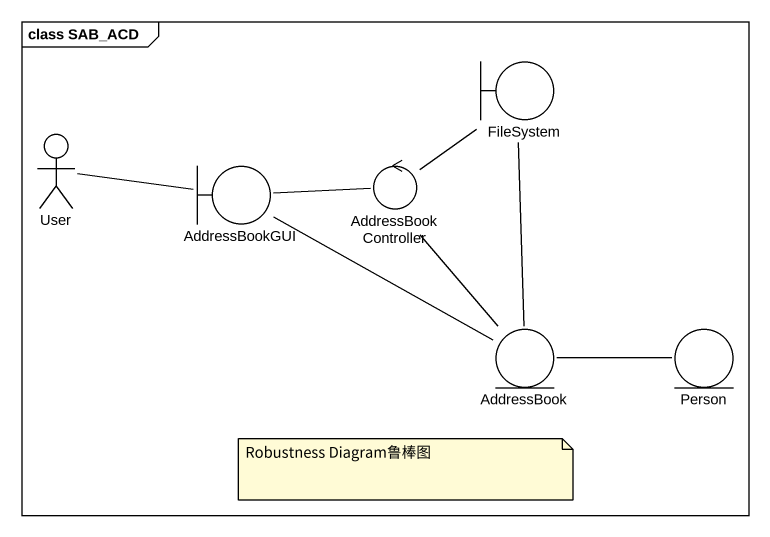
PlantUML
@startuml
mainframe class SAB_ACD
boundary FileSystem
actor User
boundary AddressBookGUI
control AddressBookController
entity AddressBook
entity "Person" as Person_
FileSystem -- AddressBook
User -right- AddressBookGUI
AddressBookGUI -right- AddressBookController
AddressBookGUI -right- AddressBook
AddressBookController -up- FileSystem
AddressBookController -- AddressBook
AddressBook -right- Person_
note as N1
  Robustness Diagram鲁棒图
end note
@enduml
